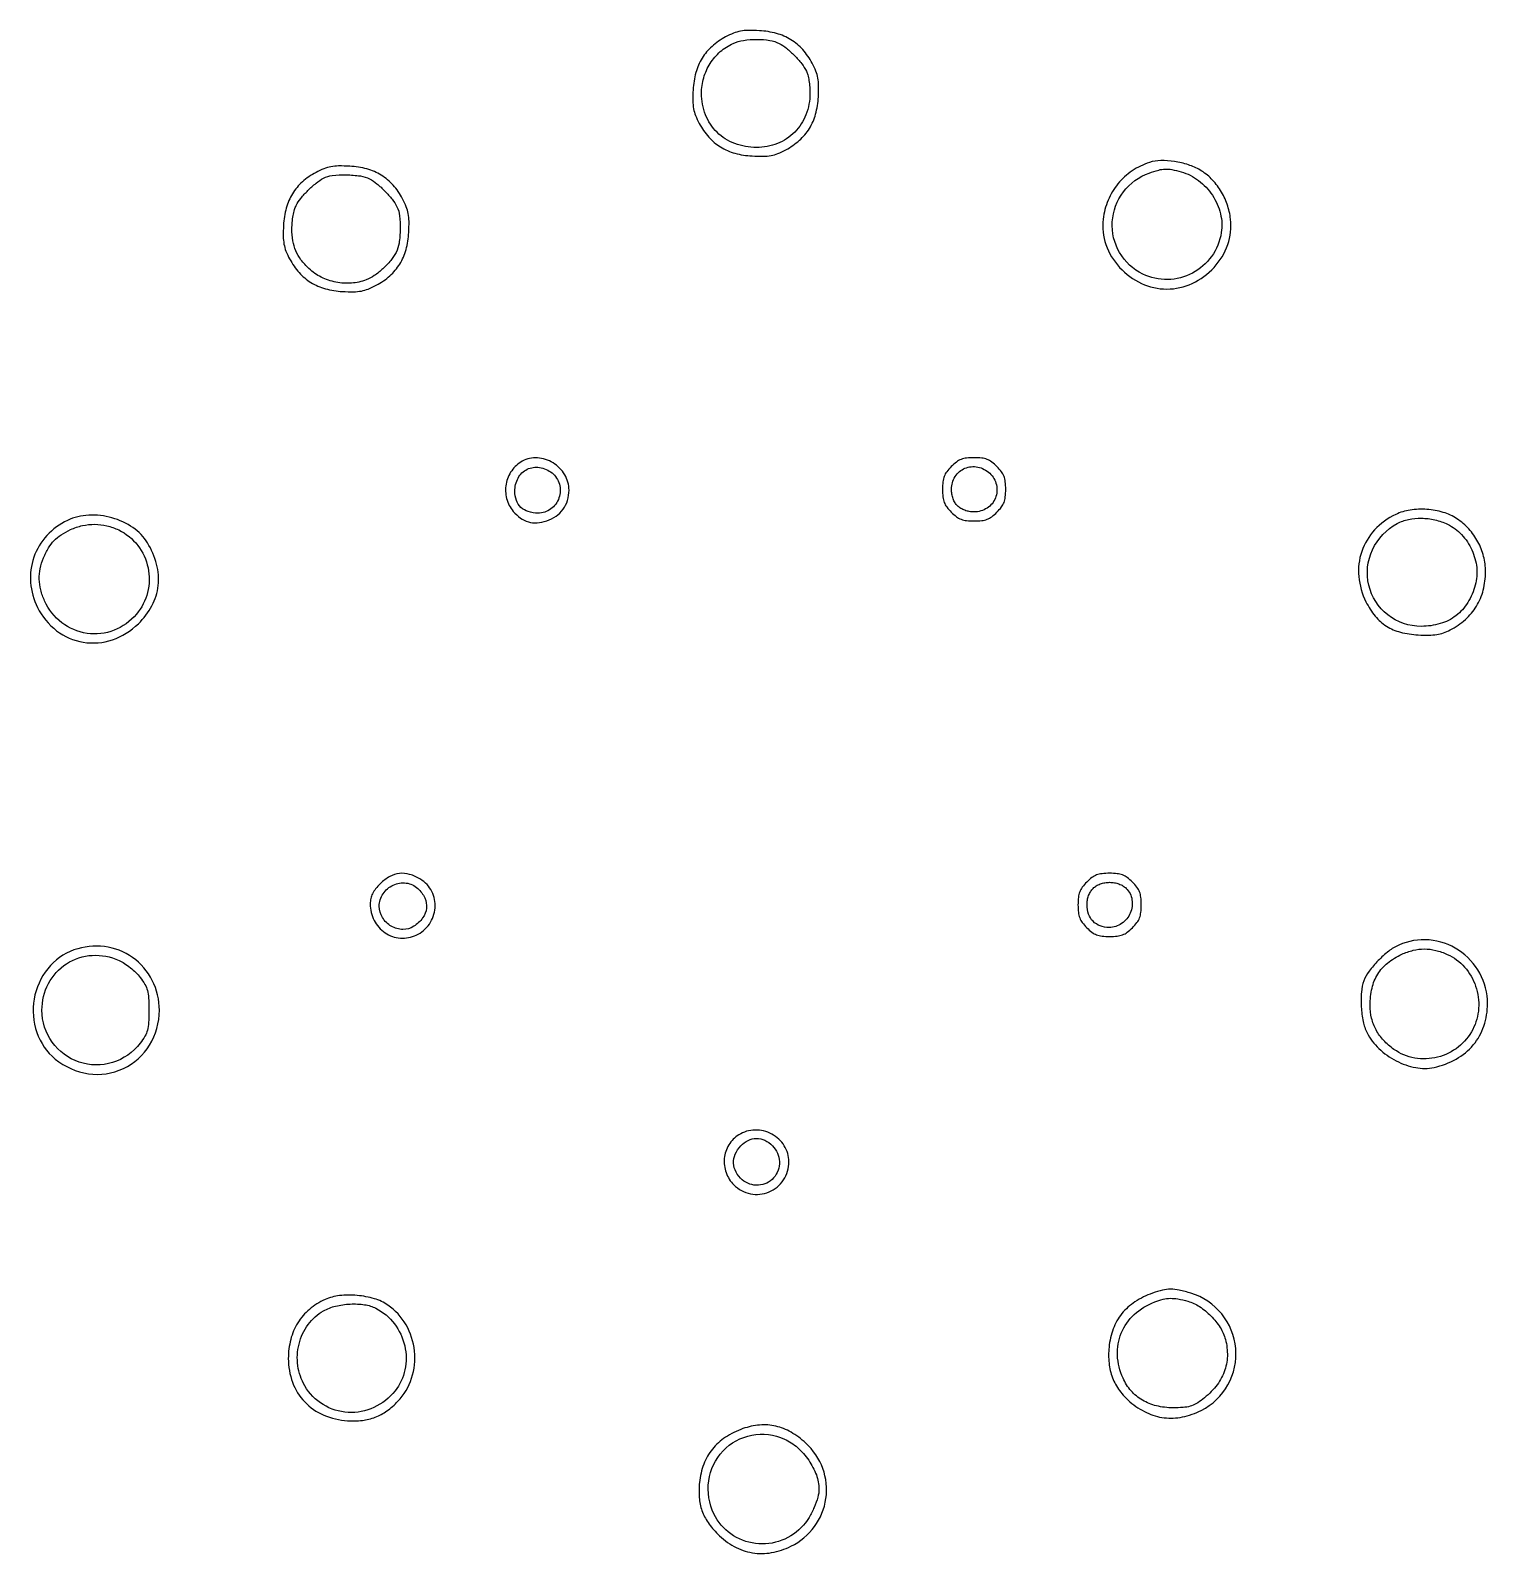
# Model space of a CAD drawing. Extents: x 114 to 598, y 101 to 607.
import ezdxf

# ---------------------------------------------------------------- set-up
doc = ezdxf.new("R2010")
doc.units = 0

msp = doc.modelspace()

# ---------------------------------------------------------------- linework, layer by layer
for points in [[(345, 604.750111, 0.059), (340.478708, 601.600495, 0.073329), (337.188548, 597.679058, 0.071644), (335.118327, 592.898188, 0.053151), (334.20337, 587.206904, 0.015225), (334.118794, 583.49004, 0.043258), (334.362218, 580.912464, 0.050367), (335.018334, 578.641618, 0.027174), (336.249889, 576, 0.059), (339.399505, 571.478708, 0.073329), (343.320942, 568.188548, 0.071644), (348.101812, 566.118327, 0.053151), (353.793096, 565.20337, 0.015225), (357.50996, 565.118794, 0.043258), (360.087536, 565.362218, 0.050367), (362.358382, 566.018334, 0.027174), (365, 567.249889, 0.059), (369.521292, 570.399505, 0.073329), (372.811452, 574.320942, 0.071644), (374.881673, 579.101812, 0.053151), (375.79663, 584.793096, 0.015225), (375.881206, 588.50996, 0.043258), (375.637782, 591.087536, 0.050367), (374.981666, 593.358382, 0.027174), (373.750111, 596, 0.059), (370.600495, 600.521292, 0.073329), (366.679058, 603.811452, 0.071644), (361.898188, 605.881673, 0.053151), (356.206904, 606.79663, 0.015225), (352.49004, 606.881206, 0.043258), (349.912464, 606.637782, 0.050367), (347.641618, 605.981666, 0.027174)], [(362.79966, 602.589276, -0.051463), (365.216917, 600.990805, -0.027244), (367.869498, 598.561116, -0.0272), (370.261444, 595.835913, -0.047882), (371.877814, 593.315741, -0.062066), (372.310837, 592.131755, -0.018857), (372.670358, 590.251605, -0.018567), (372.91748, 588.095122, -0.019244), (373, 585.951896, -0.09256), (371.685939, 578.914273, -0.103), (367.936285, 573.121361, -0.10363), (362.207644, 569.330892, -0.094785), (355.250172, 568, -0.090454), (348.028059, 569.317314, -0.104797), (342.151712, 573.081093, -0.105604), (338.338095, 578.878211, -0.093129), (337, 586, -0.070459), (337.73238, 591.171382, -0.070893), (339.871576, 595.924306, -0.071751), (343.224666, 599.843385, -0.075139), (347.5, 602.582642, -0.068389), (350.942439, 603.584675, -0.03658), (355.368399, 603.910845, -0.036621), (359.699215, 603.595113, -0.084058)], [(209, 559.750111, 0.059), (204.478708, 556.600495, 0.073329), (201.188548, 552.679058, 0.071644), (199.118327, 547.898188, 0.053151), (198.20337, 542.206904, 0.015225), (198.118794, 538.49004, 0.043258), (198.362218, 535.912464, 0.050367), (199.018334, 533.641618, 0.027174), (200.249889, 531, 0.059), (203.399505, 526.478708, 0.073329), (207.320942, 523.188548, 0.071644), (212.101812, 521.118327, 0.053151), (217.793096, 520.20337, 0.015225), (221.50996, 520.118794, 0.043258), (224.087536, 520.362218, 0.050367), (226.358382, 521.018334, 0.027174), (229, 522.249889, 0.059), (233.521292, 525.399505, 0.073329), (236.811452, 529.320942, 0.071644), (238.881673, 534.101812, 0.053151), (239.79663, 539.793096, 0.015225), (239.881206, 543.50996, 0.043258), (239.637782, 546.087536, 0.050367), (238.981666, 548.358382, 0.027174), (237.750111, 551, 0.059), (234.600495, 555.521292, 0.073329), (230.679058, 558.811452, 0.071644), (225.898188, 560.881673, 0.053151), (220.206904, 561.79663, 0.015225), (216.49004, 561.881206, 0.043258), (213.912464, 561.637782, 0.050367), (211.641618, 560.981666, 0.027174)], [(485.764045, 563.06002, 0.070346), (479.962714, 560.24691, 0.073346), (475.261589, 555.968205, 0.073099), (471.983962, 550.500731, 0.069162), (470.33929, 544.216958, 0.114747), (471.274582, 535.795562, 0.100333), (475.831677, 528.177624, 0.09922), (483.047954, 522.872814, 0.109463), (491.5, 521, 0.109463), (499.952046, 522.872814, 0.09922), (507.168323, 528.177624, 0.100333), (511.725418, 535.795562, 0.114747), (512.66071, 544.216958, 0.05502), (511.517193, 549.149311, 0.05419), (509.321848, 553.740605, 0.055746), (506.264341, 557.634392, 0.066011), (502.575874, 560.508403, 0.054553), (498.652892, 562.265446, 0.04039), (494.022976, 563.356158, 0.041323), (489.459691, 563.667066, 0.074253)], [(226.79966, 557.589276, -0.051463), (229.216917, 555.990805, -0.027244), (231.869498, 553.561116, -0.0272), (234.261444, 550.835913, -0.047882), (235.877814, 548.315741, -0.092675), (236.760526, 545.355262, -0.031019), (236.95513, 540.825185, -0.031253), (236.583024, 536.273601, -0.084543), (235.589276, 533.20034, -0.051707), (233.789048, 530.48086, -0.034419), (231.220016, 527.760961, -0.034754), (228.360358, 525.469084, -0.061302), (225.6849, 524.063618, -0.071851), (220.760337, 522.973811, -0.067341), (215.613928, 523.28371, -0.067595), (210.752448, 524.946749, -0.073418), (206.660724, 527.813618, -0.040174), (204.005332, 530.764408, -0.061817), (202.27393, 533.726413, -0.06168), (201.316716, 537.026733, -0.039793), (201, 541, -0.024076), (201.103606, 543.150392, -0.020665), (201.4144, 545.39462, -0.021177), (201.867946, 547.410678, -0.054503), (202.410724, 548.79966, -0.051199), (203.95283, 551.13435, -0.025578), (206.335219, 553.758281, -0.025518), (209.016059, 556.164366, -0.044091), (211.5, 557.835745, -0.101198), (214.364493, 558.72954, -0.029221), (219.020163, 558.926674, -0.029733), (223.715178, 558.571256, -0.086822)], [(496.277334, 559.939872, -0.096123), (502.024638, 557.07421, -0.083593), (506.61589, 552.143916, -0.084444), (509.305215, 546.032027, -0.101272), (509.582251, 539.764857, -0.115323), (506.355868, 531.855436, -0.117605), (499.976017, 526.263044, -0.118121), (491.782844, 524.167208, -0.11706), (483.499553, 526.000216, -0.149243), (475.800249, 533.131833, -0.148839), (473.386445, 543.35572, -0.147396), (477.074841, 553.264529, -0.145852), (485.637261, 559.535187, -0.017831), (488.786833, 560.532936, -0.058345), (490.941992, 560.868744, -0.058887), (493.105828, 560.696087, -0.018406)], [(277.5, 463.839317, 0.113532), (273.961596, 460.679818, 0.10979), (272.105453, 456.253981, 0.109179), (272.293816, 451.438141, 0.111184), (274.497052, 447.185873, 0.061484), (276.893104, 444.960531, 0.087274), (279.504148, 443.69424, 0.08743), (282.386981, 443.396157, 0.061927), (285.585049, 444.028069, 0.072426), (288.683012, 445.575987, 0.083834), (291.036387, 447.882064, 0.084067), (292.497553, 450.827301, 0.073329), (293, 454.234859, 0.135344), (291.592026, 459.341061, 0.120061), (287.717719, 463.28035, 0.122311), (282.528313, 464.950239, 0.143652)], [(287.365141, 459.92742, -0.160734), (289.832548, 456.206475, -0.152399), (289.670211, 451.657638, -0.151633), (286.946217, 447.992273, -0.158996), (282.678579, 446.6, -0.076416), (279.47772, 447.092066, -0.113224), (277.039067, 448.522744, -0.117583), (275.527589, 450.826432, -0.08686), (275, 453.840536, -0.123234), (276.106132, 458.260321, -0.156995), (279.109408, 461.166017, -0.157945), (283.228771, 461.76391, -0.124982)], [(419.923077, 462.076923, 0.03374), (418.425538, 460.362387, 0.070691), (417.56405, 458.819869, 0.065954), (417.132624, 457.029621, 0.026196), (417, 454.5, 0.026196), (417.132624, 451.970379, 0.065954), (417.56405, 450.180131, 0.070691), (418.425538, 448.637613, 0.03374), (419.923077, 446.923077, 0.03374), (421.637613, 445.425538, 0.070691), (423.180131, 444.56405, 0.065954), (424.970379, 444.132624, 0.026196), (427.5, 444, 0.026196), (430.029621, 444.132624, 0.065954), (431.819869, 444.56405, 0.070691), (433.362387, 445.425538, 0.03374), (435.076923, 446.923077, 0.03374), (436.574462, 448.637613, 0.070691), (437.43595, 450.180131, 0.065954), (437.867376, 451.970379, 0.026196), (438, 454.5, 0.026196), (437.867376, 457.029621, 0.065954), (437.43595, 458.819869, 0.070691), (436.574462, 460.362387, 0.03374), (435.076923, 462.076923, 0.03374), (433.362387, 463.574462, 0.070691), (431.819869, 464.43595, 0.065954), (430.029621, 464.867376, 0.026196), (427.5, 465, 0.026196), (424.970379, 464.867376, 0.065954), (423.180131, 464.43595, 0.070691), (421.637613, 463.574462, 0.03374)], [(432.685549, 459.825686, -0.146901), (434.912396, 455.980172, -0.155586), (434.583997, 451.639907, -0.154407), (431.797505, 448.267914, -0.14444), (427.5, 447, -0.042437), (425.913227, 447.134919, -0.044811), (424.401786, 447.535714, -0.047312), (423.065542, 448.170227, -0.061959), (422, 449, -0.061959), (421.170227, 450.065542, -0.047312), (420.535714, 451.401786, -0.044811), (420.134919, 452.913227, -0.042437), (420, 454.5, -0.140362), (421.214616, 458.741482, -0.155105), (424.455753, 461.500587, -0.153301), (428.726324, 461.89995, -0.136641)], [(126.491423, 444.189738, 0.098103), (119.614806, 439.141559, 0.10284), (115.321228, 431.929902, 0.102483), (114.248743, 423.583332, 0.096762), (116.533109, 415.3094, 0.112826), (122.881941, 407.569884, 0.125283), (131.733092, 403.72476, 0.124211), (141.405403, 404.564473, 0.109777), (150.034344, 409.88385, 0.078123), (154.523428, 415.866115, 0.094236), (156.595735, 422.567464, 0.092796), (156.077764, 429.643477, 0.07339), (153.051286, 436.709978, 0.105754), (148.21057, 441.783798, 0.081095), (141.24717, 445.030993, 0.080067), (133.523727, 445.920908, 0.098466)], [(567.5, 446.158857, 0.09399), (560.482917, 441.018528, 0.10619), (556.19838, 433.863417, 0.105737), (555.219579, 425.554699, 0.092481), (557.622909, 417.129195, 0.054875), (560.689116, 412.365894, 0.081675), (564.388369, 409.080441, 0.078955), (569.042256, 407.081724, 0.047943), (574.976209, 406.171186, 0.015147), (578.509882, 406.078749, 0.037041), (581.102458, 406.281867, 0.045172), (583.311679, 406.828396, 0.035252), (585.586725, 407.799061, 0.063708), (590.610252, 411.243168, 0.074304), (594.309046, 415.686364, 0.073993), (596.558091, 421.033079, 0.062466), (597.32817, 427.127747, 0.062709), (596.687634, 432.252817, 0.061391), (594.795714, 437.098703, 0.061228), (591.777969, 441.351342, 0.061763), (587.828152, 444.732421, 0.074538), (583.301473, 446.840331, 0.05429), (577.829682, 447.827717, 0.054296), (572.274386, 447.614121, 0.074611)], [(143.494109, 441.002852, -0.115867), (149.79487, 435.891555, -0.113528), (153.21943, 428.472689, -0.113107), (153.064702, 420.280541, -0.114335), (149.354584, 413.009552, -0.125497), (141.931371, 407.692075, -0.129945), (132.969501, 406.670751, -0.128846), (124.616676, 410.214565, -0.122329), (118.879664, 417.45863, -0.044112), (117.592822, 421.117365, -0.056594), (117.105898, 424.650105, -0.057464), (117.42573, 428.158831, -0.047555), (118.538138, 431.74552, -0.03325), (120.18191, 435.044545, -0.058619), (122.011867, 437.472666, -0.059376), (124.338053, 439.389604, -0.035053), (127.5, 441.119269, -0.052835), (131.47103, 442.456888, -0.056714), (135.539539, 442.889887, -0.056949), (139.586522, 442.397581, -0.054056)], [(584.69841, 442.903951, -0.092581), (589.376844, 439.453445, -0.080646), (592.766138, 434.388612, -0.08067), (594.378351, 428.513149, -0.092726), (593.925062, 422.721702, -0.071726), (591.411812, 416.879214, -0.092327), (587.505473, 412.545497, -0.09223), (582.297417, 409.905577, -0.071423), (575.990178, 409, -0.167289), (564.848399, 412.835113, -0.171186), (558.556208, 422.680042, -0.168056), (559.776218, 434.438081, -0.161928), (568.009453, 443.144734, -0.071711), (571.739258, 444.502383, -0.055141), (576.057978, 444.917146, -0.053212), (580.526025, 444.374987, -0.056)], [(230.4, 323.6, 0.026415), (228.786019, 321.805844, 0.053451), (227.757171, 320.211123, 0.062973), (227.193292, 318.619008, 0.053983), (227.003738, 316.85, 0.117704), (228.317416, 311.373934, 0.126622), (231.943721, 307.253331, 0.13102), (237.002319, 305.482922, 0.130525), (242.278863, 306.462088, 0.131201), (246.627694, 310.154727, 0.133234), (248.525288, 315.502148, 0.136424), (247.443137, 320.978737, 0.140154), (243.69553, 325.044085, 0.064542), (240.079582, 326.652989, 0.099811), (236.685775, 326.961906, 0.101392), (233.475378, 325.932523, 0.068361)], [(242.799333, 321.972323, -0.095734), (245.09793, 318.818978, -0.136868), (245.670075, 315.423891, -0.133483), (244.40272, 312.161115, -0.08895), (241.472101, 309.389763, -0.150823), (237.849239, 308.345439, -0.127425), (233.99288, 309.421947, -0.123963), (231.068502, 312.27112, -0.138821), (230, 316.045455, -0.148066), (231.258855, 320.203263, -0.138155), (234.641066, 323.099999, -0.141325), (238.975309, 323.767794, -0.156793)], [(464.923077, 324.076923, 0.03374), (463.425538, 322.362387, 0.070691), (462.56405, 320.819869, 0.065954), (462.132624, 319.029621, 0.026196), (462, 316.5, 0.026196), (462.132624, 313.970379, 0.065954), (462.56405, 312.180131, 0.070691), (463.425538, 310.637613, 0.03374), (464.923077, 308.923077, 0.03374), (466.637613, 307.425538, 0.070691), (468.180131, 306.56405, 0.065954), (469.970379, 306.132624, 0.026196), (472.5, 306, 0.026196), (475.029621, 306.132624, 0.065954), (476.819869, 306.56405, 0.070691), (478.362387, 307.425538, 0.03374), (480.076923, 308.923077, 0.03374), (481.574462, 310.637613, 0.070691), (482.43595, 312.180131, 0.065954), (482.867376, 313.970379, 0.026196), (483, 316.5, 0.026196), (482.867376, 319.029621, 0.065954), (482.43595, 320.819869, 0.070691), (481.574462, 322.362387, 0.03374), (480.076923, 324.076923, 0.03374), (478.362387, 325.574462, 0.070691), (476.819869, 326.43595, 0.065954), (475.029621, 326.867376, 0.026196), (472.5, 327, 0.026196), (469.970379, 326.867376, 0.065954), (468.180131, 326.43595, 0.070691), (466.637613, 325.574462, 0.03374)], [(478, 322, -0.15956), (479.928528, 318.193498, -0.141955), (479.353617, 313.779992, -0.139374), (476.490453, 310.300441, -0.152494), (472.325686, 309, -0.088826), (469.352085, 309.532469, -0.111149), (467.00699, 311.054746, -0.109592), (465.518134, 313.454339, -0.084454), (465, 316.5, -0.042437), (465.134919, 318.086773, -0.044811), (465.535714, 319.598214, -0.047312), (466.170227, 320.934458, -0.061959), (467, 322, -0.061959), (468.065542, 322.829773, -0.047312), (469.401786, 323.464286, -0.044811), (470.913227, 323.865081, -0.042437), (472.5, 324, -0.042437), (474.086773, 323.865081, -0.044811), (475.598214, 323.464286, -0.047312), (476.934458, 322.829773, -0.061959)], [(568.491423, 303.135018, 0.059033), (565.173553, 301.12654, 0.033498), (561.668022, 297.994143, 0.033603), (558.666575, 294.48376, 0.069336), (556.933013, 291.32381, 0.071312), (556.090973, 287.57481, 0.034662), (556.04544, 282.655742, 0.034651), (556.68263, 277.755775, 0.068396), (557.970978, 274.056888, 0.085801), (561.90498, 268.805277, 0.069742), (567.646543, 264.728584, 0.071559), (574.12425, 262.471424, 0.10161), (580.205856, 262.532886, 0.073992), (587.594522, 265.316922, 0.091433), (593.257416, 269.994717, 0.093812), (596.780342, 276.279003, 0.082299), (597.978038, 283.717881, 0.123781), (595.392142, 293.807132, 0.123435), (588.340469, 301.486138, 0.124932), (578.574469, 304.872266, 0.128601)], [(128.637261, 301.535187, 0.139832), (119.940975, 295.322788, 0.126365), (115.411562, 285.21353, 0.125939), (116.307009, 274.145559, 0.138407), (122.427115, 265.32069, 0.136918), (133.422316, 260.447018, 0.146737), (145.030138, 262.15756, 0.147201), (153.755016, 269.965685, 0.137988), (157, 281.5, 0.11669), (154.647862, 291.441349, 0.123405), (148.116272, 299.036911, 0.123508), (138.779278, 302.650125, 0.117005)], [(143.616088, 298.086884, -0.039773), (145.401871, 297.097866, -0.023458), (147.370224, 295.656098, -0.023372), (149.21266, 294.021044, -0.036673), (150.616088, 292.436689, -0.030842), (152.189892, 290.085856, -0.067716), (153.017146, 288.090661, -0.052097), (153.39734, 285.636918, -0.012406), (153.5, 281.5, -0.012409), (153.397247, 277.360453, -0.052201), (153.016531, 274.906897, -0.067764), (152.187538, 272.910448, -0.030688), (150.608467, 270.553321, -0.156152), (141.465509, 264.171429, -0.157141), (130.341837, 264.306543, -0.157462), (121.405835, 270.907704, -0.156816), (118, 281.5, -0.121008), (120.179821, 290.375013, -0.129333), (126.192474, 296.97414, -0.129647), (134.661492, 299.750391, -0.121897)], [(584.616088, 300.086884, -0.10601), (590.364475, 295.829219, -0.098892), (594.036476, 289.488485, -0.098097), (595.008572, 282.178646, -0.102452), (593.088035, 275.172562, -0.108366), (588.283501, 269.32312, -0.104943), (581.418592, 265.937688, -0.105719), (573.81306, 265.645658, -0.111543), (566.91589, 268.516667, -0.050326), (563.444351, 271.544154, -0.064523), (560.969038, 274.980927, -0.066363), (559.499065, 278.853511, -0.057626), (559, 283.169299, -0.055169), (559.63383, 288.896222, -0.083797), (561.522758, 293.522342, -0.085727), (564.786807, 297.199922, -0.060439), (569.5, 300.109957, -0.048964), (573.287585, 301.426587, -0.059627), (577.013899, 301.866785, -0.059164), (580.762392, 301.415874, -0.047127)], [(349.380646, 240.146671, 0.115276), (346.072347, 236.806721, 0.113557), (344.563578, 232.328287, 0.11206), (345.155636, 227.592773, 0.109896), (347.734235, 223.538492, 0.146893), (353.252984, 220.568592, 0.150999), (359.428677, 221.174112, 0.150248), (364.207455, 225.164504, 0.145207), (366, 231.20673, 0.140935), (364.473375, 236.515224, 0.130031), (360.322906, 240.398373, 0.128611), (354.75626, 241.747105, 0.136465)], [(360.545455, 236.545455, -0.188219), (362.869743, 231.245844, -0.194464), (360.947951, 225.862787, -0.199717), (355.88288, 223.419126, -0.19378), (350.496484, 225.249366, -0.092305), (348.459053, 227.787804, -0.11269), (347.655113, 230.717445, -0.111419), (348.198972, 233.731313, -0.088665), (350.007647, 236.50814, -0.091066), (352.458549, 238.31388, -0.112928), (355.211154, 238.953867, -0.111326), (357.998211, 238.335901, -0.086581)], [(486.759081, 187.577067, 0.058213), (480.922716, 184.691944, 0.07956), (476.576261, 180.769333, 0.081038), (473.726028, 175.745988, 0.062967), (472.299909, 169.616891, 0.052105), (472.306669, 164.294486, 0.065516), (473.459568, 159.505184, 0.06682), (475.7869, 155.250244, 0.057286), (479.263311, 151.506611, 0.064596), (484.776304, 147.903076, 0.08259), (490.58985, 146.199125, 0.082298), (496.658135, 146.465793, 0.063626), (502.918792, 148.646822, 0.151621), (511.796908, 157.140174, 0.149686), (514.363121, 169.213921, 0.149263), (509.729343, 180.679527, 0.150637), (499.496624, 187.551053, 0.019329), (495.587436, 188.564574, 0.053297), (492.762032, 188.87244, 0.058699), (490.093718, 188.563628, 0.027589)], [(212.00714, 185.460241, 0.069789), (206.81616, 182.196449, 0.078489), (202.960007, 177.741733, 0.076694), (200.60285, 172.224406, 0.062749), (199.8, 165.852317, 0.088821), (201.212019, 157.966381, 0.101792), (205.254782, 151.478352, 0.10104), (211.558325, 147.079481, 0.086286), (219.448977, 145.184146, 0.045414), (224.383653, 145.318289, 0.062815), (228.677319, 146.384551, 0.063401), (232.542276, 148.473501, 0.047377), (236.196952, 151.658417, 0.111886), (240.747365, 159.311217, 0.104958), (241.696446, 168.364683, 0.104768), (238.885429, 177.036271, 0.111087), (232.839144, 183.611473, 0.08081), (228.399454, 185.727373, 0.048778), (222.658197, 186.807695, 0.0487), (216.800494, 186.756096, 0.079115)], [(228.901216, 182.551083, -0.110911), (235.003532, 177.430241, -0.10637), (238.444516, 170.116658, -0.108154), (238.54308, 162.136685, -0.118236), (235.258219, 155.131942, -0.116276), (228.235059, 149.620143, -0.122768), (219.63237, 147.969413, -0.124897), (211.373907, 150.553388, -0.122853), (205.286558, 156.773999, -0.099152), (202.967779, 163.490329, -0.095072), (203.362619, 170.688347, -0.0967), (206.373332, 177.130694, -0.106782), (211.502836, 181.703325, -0.070283), (215.482582, 183.269726, -0.046521), (220.352668, 183.964285, -0.047143), (225.152784, 183.745597, -0.084578)], [(498.477454, 184.884616, -0.078527), (502.362207, 183.114565, -0.052485), (506.14082, 180.001399, -0.052332), (509.201578, 176.155574, -0.076301), (510.946433, 172.198931, -0.073915), (511.587667, 166.670491, -0.082919), (510.537267, 161.422682, -0.079141), (507.776675, 156.611944, -0.060142), (503.412981, 152.36583, -0.030101), (501.162083, 150.854095, -0.062501), (499.222047, 150.019195, -0.053411), (496.946586, 149.617262, -0.01703), (493.504813, 149.5, -0.058752), (488.054746, 150.142628, -0.075218), (483.377164, 152.037501, -0.079005), (479.640493, 155.138681, -0.073683), (476.943458, 159.31614, -0.094868), (475.094685, 166.96964, -0.111036), (476.380587, 174.314605, -0.109955), (480.704102, 180.454569, -0.091571), (487.5, 184.673922, -0.032803), (490.238588, 185.543345, -0.055716), (492.619341, 185.855828, -0.050439), (495.169622, 185.64726, -0.022106)], [(350.759081, 142.577067, 0.058251), (344.948335, 139.704063, 0.07871), (340.597781, 135.789894, 0.080527), (337.737366, 130.798092, 0.064287), (336.313902, 124.752471, 0.044634), (336.244929, 119.695022, 0.066053), (337.157367, 115.360737, 0.066339), (339.164515, 111.427778, 0.045475), (342.378718, 107.574803, 0.069983), (347.844626, 103.463298, 0.085316), (353.882665, 101.361625, 0.085708), (360.253621, 101.40152, 0.071382), (366.6906, 103.533109, 0.118493), (374.499662, 110.086461, 0.124099), (378.311239, 119.364779, 0.124305), (377.266269, 129.329055, 0.119122), (371.617116, 137.785282, 0.055002), (366.717378, 141.394036, 0.074917), (361.619175, 143.403, 0.077712), (356.302486, 143.779537, 0.064691)], [(364.54137, 139.120336, -0.076053), (368.873613, 136.293208, -0.059483), (372.589526, 132.073266, -0.060785), (375.13049, 127.212998, -0.09032), (375.988846, 122.5, -0.069801), (375.613133, 119.821808, -0.030895), (374.417834, 116.448361, -0.030706), (372.753668, 113.12034, -0.048903), (370.898849, 110.537577, -0.122067), (363.645343, 105.496723, -0.122716), (354.89227, 104.439609, -0.124017), (346.736467, 107.610429, -0.126261), (341.121149, 114.249741, -0.14881), (339.393666, 125.277356, -0.155052), (344.154759, 135.191248, -0.158016), (353.677884, 140.418294, -0.154951)]]:
    msp.add_lwpolyline(points, format="xyb", close=True)

doc.saveas('drawing.dxf')
